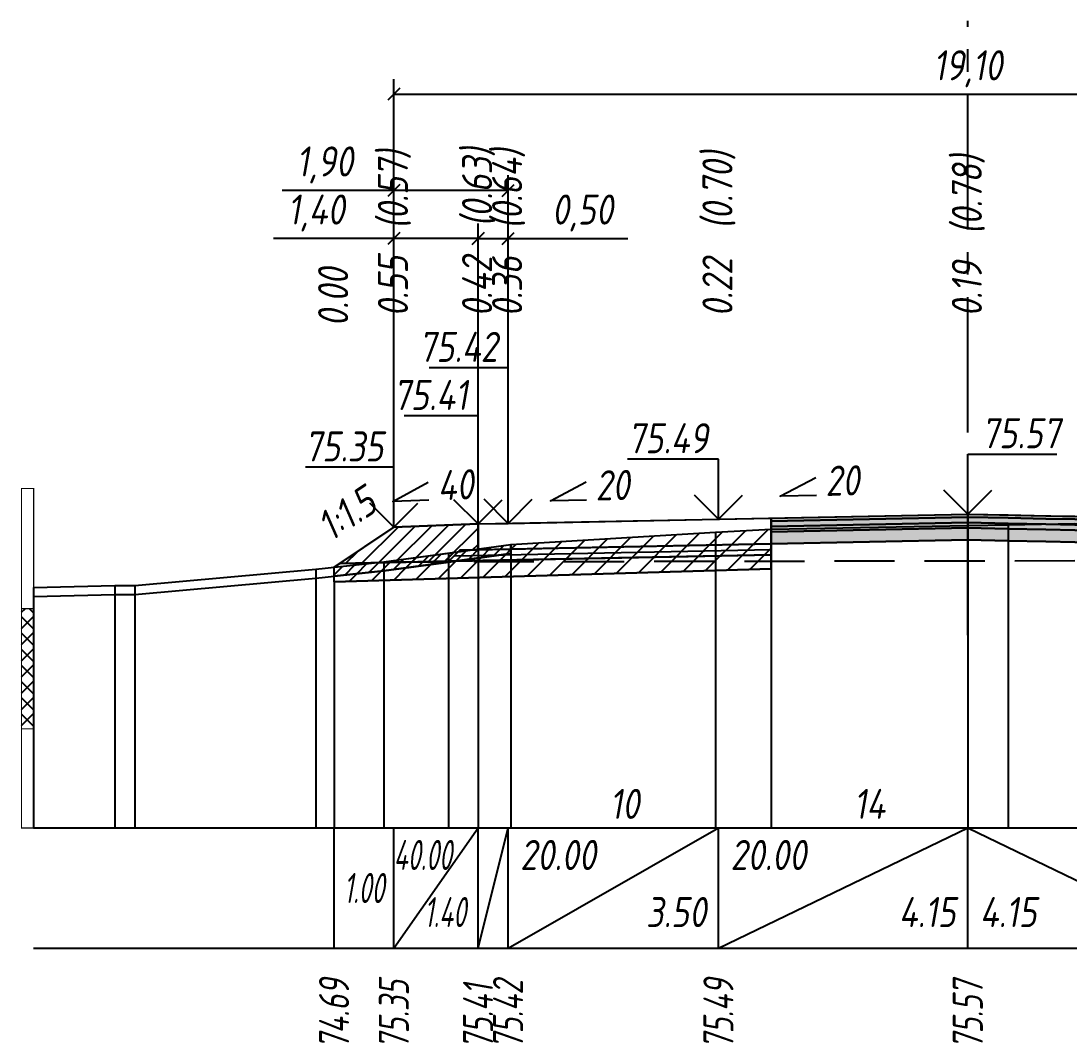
# Model space of a CAD drawing. Extents: x -717 to 1451, y -133302 to 233.
# Drawn here: x 78.9 to 166.1, y -15327.9 to -15242.9 of the extents above; entities that cross this region are included whole.
import ezdxf
from ezdxf.enums import TextEntityAlignment as Align

# ---------------------------------------------------------------- set-up
doc = ezdxf.new("R2010")
doc.units = 0
doc.linetypes.add('осевая2', pattern=[1.125, 0.75, -0.125, 0.125, -0.125])
doc.linetypes.add('штриховая', pattern=[0.75, 0.5, -0.25])
for name, color, linetype in [('Интерполированный поперечник', 2, 'Continuous'), ('Код_514', 1, 'Continuous'), ('Контур_0', 7, 'Continuous'), ('Контур_2521', 7, 'Continuous'), ('Контур_2564', 7, 'Continuous'), ('Контур_2660', 7, 'Continuous'), ('Контур_2665', 7, 'Continuous'), ('Контур_400', 7, 'Continuous'), ('Контур_508', 7, 'Continuous'), ('Контур_512', 7, 'Continuous'), ('Контур_513', 7, 'Continuous'), ('Контур_818', 7, 'Continuous'), ('Красный поперечник', 1, 'Continuous'), ('Линейка абсолютных высот', 7, 'Continuous'), ('Объём_2501', 7, 'Continuous'), ('Объём_2564', 7, 'Continuous'), ('Объём_2650', 7, 'Continuous'), ('Объём_2660', 7, 'Continuous'), ('Объём_2661', 7, 'Continuous'), ('Объём_2665', 7, 'Continuous'), ('Объём_2666', 7, 'Continuous'), ('Объём_2667', 7, 'Continuous'), ('Объём_2668', 7, 'Continuous'), ('Объём_2669', 7, 'Continuous'), ('Объём_2675', 7, 'Continuous'), ('Объём_2753', 7, 'Continuous'), ('Ось', 1, 'осевая2'), ('Откосы', 7, 'Continuous'), ('Отметки покрытия', 7, 'Continuous'), ('Рабочие отметки', 7, 'Continuous'), ('Рабочие отметки доп.', 7, 'Continuous'), ('Слои выравнивания', 7, 'Continuous'), ('Таблица', 7, 'Continuous'), ('Уклоны проезжей части', 7, 'Continuous'), ('Черный поперечник', 3, 'Continuous')]:
    doc.layers.add(name, color=color, linetype=linetype)
for name, color, linetype, true_color in [('Контур_2540', 2, 'Continuous', 0xffff00), ('Контур_2560', 2, 'Continuous', 0xffff00), ('Контур_2561', 7, 'Continuous', 0xff8040), ('Контур_2562', 3, 'Continuous', 0x00ff00), ('Контур_2563', 7, 'Continuous', 0xff8000), ('Контур_2570', 7, 'Continuous', 0x80ff00), ('Контур_2725', 7, 'Continuous', 0x323232), ('Контур_2736', 4, 'Continuous', 0x00ffff), ('Контур_2737', 4, 'Continuous', 0x00ffff), ('Контур_2738', 4, 'Continuous', 0x00ffff), ('Контур_2739', 4, 'Continuous', 0x00ffff), ('Контур_2741', 4, 'Continuous', 0x00ffff), ('Контур_2742', 4, 'Continuous', 0x00ffff), ('Контур_2743', 4, 'Continuous', 0x00ffff), ('Контур_2744', 7, 'Continuous', 0xa4ffff), ('Контур_2745', 7, 'Continuous', 0xa4ffff), ('Контур_2747', 4, 'Continuous', 0x00ffff), ('Контур_2748', 4, 'Continuous', 0x00ffff), ('Контур_2749', 4, 'Continuous', 0x00ffff), ('Контур_2750', 4, 'Continuous', 0x00ffff), ('Контур_2751', 4, 'Continuous', 0x00ffff), ('Контур_2752', 4, 'Continuous', 0x00ffff), ('Контур_2760', 7, 'Continuous', 0x323232), ('Контур_2761', 7, 'Continuous', 0x323232), ('Контур_2762', 7, 'Continuous', 0x323232), ('Контур_2763', 7, 'Continuous', 0x323232), ('Контур_402', 7, 'Continuous', 0xff6464), ('Контур_703', 4, 'Continuous', 0x00ffff), ('Контур_705', 4, 'Continuous', 0x00ffff), ('Контур_707', 4, 'Continuous', 0x00ffff), ('Контур_720', 131, 'Continuous', 0xaaffff), ('Объём_2500', 7, 'Continuous', 0xc0c0c0), ('Объём_2520', 7, 'Continuous', 0x80ffff), ('Объём_2540', 2, 'Continuous', 0xffff00), ('Объём_2560', 2, 'Continuous', 0xffff00), ('Объём_2561', 7, 'Continuous', 0xff8040), ('Объём_2562', 3, 'Continuous', 0x00ff00), ('Объём_2563', 7, 'Continuous', 0xff8000), ('Объём_2570', 7, 'Continuous', 0x80ff00), ('Объём_2600', 7, 'Continuous', 0x808000), ('Объём_2746', 2, 'Continuous', 0xffff00)]:
    doc.layers.add(name, color=color, linetype=linetype, true_color=true_color)
doc.styles.get("Standard").update_dxf_attribs({"font": 'txt', "height": 2.5})
doc.styles.add('М', font='romand.shx', dxfattribs={"width": 0.8, "oblique": 10, "height": 2.5})
doc.dimstyles.new('ISO-25', dxfattribs={"dimtxt": 2.5, "dimasz": 2.5, "dimexe": 1.25, "dimexo": 0.625, "dimtad": 1, "dimtxsty": 'Standard', "dimcen": 2.5, "dimadec": 0, "dimazin": 0, "dimtfac": 1, "dimtmove": 0, "dimatfit": 3, "dimfxl": 1, "dimarcsym": 0})

# ---------------------------------------------------------------- blocks, each defined once
blk = doc.blocks.new('_Oblique')
at = {"color": 0, "linetype": 'ByBlock', "lineweight": -2}
blk.add_line((-0.5, -0.5), (0.5, 0.5), dxfattribs=at)
blk = doc.blocks.new('*D354')
at = {"color": 0, "lineweight": -2, "transparency": 16777216}
for p, q in [((109.975, -15284.431), (109.975, -15259.711)), ((116.975, -15284.151), (116.975, -15259.711)), ((109.975, -15260.961), (99.971, -15260.961)), ((116.975, -15260.961), (109.975, -15260.961))]:
    blk.add_line(p, q, dxfattribs=at)
at = {"layer": 'Defpoints', "color": 0, "transparency": 16777216}
for p in [(116.975, -15260.961), (109.975, -15285.056), (116.975, -15284.776)]:
    blk.add_point(p, dxfattribs=at)
at = {"color": 0, "lineweight": -2, "transparency": 16777216, "rotation": 180}
blk.add_blockref('_Oblique', (109.975, -15260.961), dxfattribs=at)
at = {"color": 0, "lineweight": -2, "transparency": 16777216}
blk.add_blockref('_Oblique', (116.975, -15260.961), dxfattribs=at)
at = {"color": 0, "transparency": 16777216, "insert": (103.511, -15258.848), "char_height": 2.5, "width": 8.75, "attachment_point": 5, "style": 'М'}
blk.add_mtext('1,40', dxfattribs=at)
blk = doc.blocks.new('*D356')
at = {"color": 0, "lineweight": -2, "transparency": 16777216}
for p, q in [((116.975, -15284.151), (116.975, -15259.711)), ((119.475, -15284.101), (119.475, -15259.711)), ((116.975, -15260.961), (119.475, -15260.961)), ((119.475, -15260.961), (129.434, -15260.961))]:
    blk.add_line(p, q, dxfattribs=at)
at = {"layer": 'Defpoints', "color": 0, "transparency": 16777216}
for p in [(119.475, -15260.961), (116.975, -15284.776), (119.475, -15284.726)]:
    blk.add_point(p, dxfattribs=at)
at = {"color": 0, "lineweight": -2, "transparency": 16777216, "rotation": 180}
blk.add_blockref('_Oblique', (116.975, -15260.961), dxfattribs=at)
at = {"color": 0, "lineweight": -2, "transparency": 16777216}
blk.add_blockref('_Oblique', (119.475, -15260.961), dxfattribs=at)
at = {"color": 0, "transparency": 16777216, "insert": (125.672, -15258.848), "char_height": 2.5, "width": 9.16667, "attachment_point": 5, "style": 'М'}
blk.add_mtext('0,50', dxfattribs=at)
blk = doc.blocks.new('*D359')
at = {"color": 0, "lineweight": -2, "transparency": 16777216}
for p, q in [((109.975, -15284.431), (109.975, -15255.711)), ((119.475, -15284.101), (119.475, -15255.711)), ((109.975, -15256.961), (100.688, -15256.961)), ((119.475, -15256.961), (109.975, -15256.961))]:
    blk.add_line(p, q, dxfattribs=at)
at = {"layer": 'Defpoints', "color": 0, "transparency": 16777216}
for p in [(119.475, -15256.961), (109.975, -15285.056), (119.475, -15284.726)]:
    blk.add_point(p, dxfattribs=at)
at = {"color": 0, "lineweight": -2, "transparency": 16777216, "rotation": 180}
blk.add_blockref('_Oblique', (109.975, -15256.961), dxfattribs=at)
at = {"color": 0, "lineweight": -2, "transparency": 16777216}
blk.add_blockref('_Oblique', (119.475, -15256.961), dxfattribs=at)
at = {"color": 0, "transparency": 16777216, "insert": (104.228, -15254.848), "char_height": 2.5, "width": 8.75, "attachment_point": 5, "style": 'М'}
blk.add_mtext('1,90', dxfattribs=at)
blk = doc.blocks.new('*D360')
at = {"color": 0, "lineweight": -2, "transparency": 16777216}
for p, q in [((109.975, -15284.431), (109.975, -15247.711)), ((205.475, -15284.431), (205.475, -15247.711)), ((109.975, -15248.961), (205.475, -15248.961))]:
    blk.add_line(p, q, dxfattribs=at)
at = {"layer": 'Defpoints', "color": 0, "transparency": 16777216}
for p in [(205.475, -15248.961), (109.975, -15285.056), (205.475, -15285.056)]:
    blk.add_point(p, dxfattribs=at)
at = {"color": 0, "lineweight": -2, "transparency": 16777216, "rotation": 180}
blk.add_blockref('_Oblique', (109.975, -15248.961), dxfattribs=at)
at = {"color": 0, "lineweight": -2, "transparency": 16777216}
blk.add_blockref('_Oblique', (205.475, -15248.961), dxfattribs=at)
at = {"color": 0, "transparency": 16777216, "insert": (157.725, -15246.848), "char_height": 2.5, "width": 10.41667, "attachment_point": 5, "style": 'М'}
blk.add_mtext('19,10', dxfattribs=at)

msp = doc.modelspace()

# ---------------------------------------------------------------- hatches: boundary and pattern name
at = {"layer": 'Линейка абсолютных высот'}
h = msp.add_hatch(dxfattribs=at)
h.set_pattern_fill('ANSI37', scale=0.3, style=0)
h.paths.add_polyline_path([(80, -15301.762), (80, -15291.762), (79, -15291.762), (79, -15301.762)])
at = {"layer": 'Объём_2563'}
h = msp.add_hatch(dxfattribs=at)
h.set_pattern_fill('ANSI31', color=256, scale=0.3)
h.paths.add_polyline_path([(109.975, -15284.993), (116.975, -15284.713), (116.975, -15286.863), (115.475, -15286.893), (114.557, -15287.812), (105.475, -15287.993)])
at = {"layer": 'Объём_2570'}
h = msp.add_hatch(dxfattribs=at)
h.set_pattern_fill('ANSI31', color=256, scale=0.2)
h.paths.add_polyline_path([(119.716, -15287.185), (109.133, -15288.612), (105, -15289.06), (105, -15288.31), (109.133, -15287.862), (119.716, -15286.435)])
at = {"layer": 'Объём_2600'}
h = msp.add_hatch(dxfattribs=at)
h.set_pattern_fill('ANSI31', color=6, scale=0.4)
h.paths.add_polyline_path([(136.731, -15285.409), (141.364, -15285.154), (141.364, -15288.439), (105, -15289.53), (105, -15289.06), (109.133, -15288.612), (119.716, -15287.185), (119.716, -15286.435)])
at = {"layer": 'Слои выравнивания'}
for color, points in [(2, [(141.364, -15284.225), (157.725, -15283.898), (157.725, -15284.148), (141.364, -15284.475)]), (3, [(141.364, -15284.475), (157.725, -15284.148), (157.725, -15284.598), (141.364, -15284.925)]), (4, [(141.364, -15284.925), (157.725, -15284.598), (157.725, -15285.048), (141.364, -15285.375)]), (2, [(157.725, -15283.898), (161.089, -15283.965), (164.228, -15284.028), (166.615, -15284.076), (171.737, -15284.178), (178.475, -15284.313), (190.855, -15284.561), (190.855, -15284.811), (178.475, -15284.563), (171.737, -15284.428), (166.615, -15284.326), (164.228, -15284.278), (161.089, -15284.215), (157.725, -15284.148)]), (3, [(157.725, -15284.148), (161.089, -15284.215), (164.228, -15284.278), (166.615, -15284.326), (171.737, -15284.428), (178.475, -15284.563), (190.855, -15284.811), (190.855, -15285.261), (178.475, -15285.013), (171.737, -15284.878), (166.615, -15284.776), (164.228, -15284.728), (161.089, -15284.665), (157.725, -15284.598)]), (4, [(157.725, -15284.598), (161.089, -15284.665), (164.228, -15284.728), (166.615, -15284.776), (171.737, -15284.878), (178.475, -15285.013), (190.855, -15285.261), (190.855, -15285.711), (178.475, -15285.463), (171.737, -15285.328), (166.615, -15285.226), (164.228, -15285.178), (161.089, -15285.115), (157.725, -15285.048)]), (5, [(141.364, -15285.375), (157.725, -15285.048), (157.725, -15286.048), (141.364, -15286.375)]), (5, [(157.725, -15285.048), (161.089, -15285.115), (164.228, -15285.178), (166.615, -15285.226), (171.737, -15285.328), (178.475, -15285.463), (190.855, -15285.711), (190.855, -15286.711), (178.475, -15286.463), (171.737, -15286.328), (166.615, -15286.226), (164.228, -15286.178), (161.089, -15286.115), (157.725, -15286.048)])]:
    msp.add_hatch(color=color, dxfattribs=at).paths.add_polyline_path(points)

# ---------------------------------------------------------------- linework, layer by layer
at = {"layer": 'Интерполированный поперечник', "linetype": 'штриховая', "ltscale": 10, "flags": 128}
msp.add_lwpolyline([(109.133, -15287.862), (220.946, -15287.661)], dxfattribs=at)
at = {"layer": 'Код_514'}
for p, q in [((105, -15320), (105, -15310)), ((109.975, -15320), (109.975, -15310)), ((109.975, -15320), (116.975, -15310)), ((116.975, -15320), (116.975, -15310)), ((116.975, -15320), (119.475, -15310)), ((119.475, -15320), (119.475, -15310)), ((119.475, -15320), (136.975, -15310)), ((136.975, -15320), (136.975, -15310)), ((136.975, -15320), (157.725, -15310)), ((157.725, -15320), (157.725, -15310)), ((157.725, -15310), (178.475, -15320))]:
    msp.add_line(p, q, dxfattribs=at)
at = {"layer": 'Контур_0', "flags": 128}
for points in [[(116.975, -15284.713), (141.364, -15284.225), (141.364, -15286.375), (116.975, -15286.863), (116.975, -15284.713), (116.975, -15284.713)], [(109.975, -15284.993), (105, -15288.31), (105, -15288.31), (105, -15288.31), (105, -15288.31), (105, -15288.31), (105, -15288.31), (105, -15288.31), (105, -15288.31), (105, -15288.31), (105, -15288.31), (105, -15288.31), (105, -15288.31), (105, -15288.31), (105, -15288.31), (105, -15288.31)], [(109.975, -15284.993), (105, -15288.31), (105, -15288.31), (105, -15288.31), (105, -15288.31), (105, -15288.31), (105, -15288.31), (105, -15288.31), (105, -15288.31), (105, -15288.31), (105, -15288.31), (105, -15288.31), (105, -15288.31), (105, -15288.31), (105, -15288.31), (105, -15288.31), (105, -15288.31), (105, -15288.31), (105, -15288.31), (105, -15288.31), (105, -15288.31), (105, -15288.31), (105, -15288.31), (105, -15288.31), (105, -15288.31), (105, -15288.31), (105, -15288.31), (105, -15288.31), (105, -15288.31), (105, -15288.31)], [(115.475, -15286.893), (141.364, -15286.375), (141.364, -15287.275), (114.557, -15287.812), (115.475, -15286.893), (115.475, -15286.893)], [(105.475, -15287.993), (114.557, -15287.812), (115.475, -15286.893), (116.975, -15286.863)]]:
    msp.add_lwpolyline(points, dxfattribs=at)
at = {"layer": 'Контур_2521', "color": 250, "flags": 128}
msp.add_lwpolyline([(115.016, -15287.352), (141.364, -15286.825)], dxfattribs=at)
at = {"layer": 'Контур_2540', "flags": 128}
msp.add_lwpolyline([(105.475, -15287.993), (141.364, -15287.275), (141.364, -15288.439), (105, -15289.53), (105, -15288.31), (105.475, -15287.993), (105.475, -15287.993)], dxfattribs=at)
at = {"layer": 'Контур_2560', "flags": 128}
msp.add_lwpolyline([(109.975, -15284.993), (109.975, -15284.993), (109.975, -15284.993), (116.975, -15284.713)], dxfattribs=at)
at = {"layer": 'Контур_2561', "flags": 128}
msp.add_lwpolyline([(116.975, -15284.713), (116.975, -15284.713), (109.975, -15284.993), (109.975, -15284.993), (116.975, -15284.713)], dxfattribs=at)
at = {"layer": 'Контур_2562', "flags": 128}
msp.add_lwpolyline([(109.975, -15284.993), (109.975, -15284.993), (109.975, -15284.993), (109.975, -15284.993), (109.975, -15284.993)], dxfattribs=at)
at = {"layer": 'Контур_2563', "flags": 128}
msp.add_lwpolyline([(109.975, -15284.993), (116.975, -15284.713), (116.975, -15286.863), (115.475, -15286.893), (114.557, -15287.812), (105.475, -15287.993), (109.975, -15284.993), (109.975, -15284.993)], dxfattribs=at)
at = {"layer": 'Контур_2564', "flags": 128}
msp.add_lwpolyline([(109.975, -15284.993), (116.975, -15284.713)], dxfattribs=at)
at = {"layer": 'Контур_2570', "flags": 128}
msp.add_lwpolyline([(80, -15290.75), (86.766, -15290.572), (88.435, -15290.57), (103.475, -15289.225), (109.133, -15288.612), (109.133, -15288.612), (114.519, -15287.887), (119.716, -15287.185), (119.716, -15286.435), (136.731, -15285.409), (141.364, -15285.154), (157.725, -15284.847), (161.089, -15284.784), (166.615, -15284.686)], dxfattribs=at)
at = {"layer": 'Контур_2660', "flags": 128}
msp.add_lwpolyline([(105, -15289.53), (141.364, -15288.439)], dxfattribs=at)
at = {"layer": 'Контур_2665', "flags": 128}
msp.add_lwpolyline([(109.975, -15284.993), (109.975, -15284.993)], dxfattribs=at)
at = {"layer": 'Контур_2725', "flags": 128}
msp.add_lwpolyline([(141.364, -15286.375), (157.725, -15286.048), (161.089, -15286.115), (164.228, -15286.178), (166.615, -15286.226), (171.737, -15286.328), (178.475, -15286.463), (190.855, -15286.711)], dxfattribs=at)
at = {"layer": 'Контур_2736', "flags": 128}
msp.add_lwpolyline([(109.975, -15284.993), (105, -15288.31)], dxfattribs=at)
at = {"layer": 'Контур_2737', "flags": 128}
msp.add_lwpolyline([(105, -15288.31), (105, -15288.31)], dxfattribs=at)
at = {"layer": 'Контур_2738', "flags": 128}
msp.add_lwpolyline([(105, -15288.31), (105, -15288.31)], dxfattribs=at)
at = {"layer": 'Контур_2739', "flags": 128}
msp.add_lwpolyline([(105, -15288.31), (105, -15288.31)], dxfattribs=at)
at = {"layer": 'Контур_2741', "flags": 128}
msp.add_lwpolyline([(105, -15288.31), (105, -15288.31)], dxfattribs=at)
at = {"layer": 'Контур_2742', "flags": 128}
msp.add_lwpolyline([(105, -15288.31), (105, -15288.31)], dxfattribs=at)
at = {"layer": 'Контур_2743', "flags": 128}
msp.add_lwpolyline([(105, -15288.31), (105, -15288.31)], dxfattribs=at)
at = {"layer": 'Контур_2744', "flags": 128}
msp.add_lwpolyline([(105, -15288.31), (105, -15288.31)], dxfattribs=at)
msp.add_lwpolyline([(105, -15288.31), (105, -15288.31)], dxfattribs=at)
msp.add_lwpolyline([(105, -15288.31), (105, -15288.31)], dxfattribs=at)
msp.add_lwpolyline([(105, -15288.31), (105, -15288.31)], dxfattribs=at)
msp.add_lwpolyline([(105, -15288.31), (105, -15288.31)], dxfattribs=at)
msp.add_lwpolyline([(105, -15288.31), (105, -15288.31)], dxfattribs=at)
at = {"layer": 'Контур_2745', "flags": 128}
msp.add_lwpolyline([(105, -15288.31), (105, -15288.31)], dxfattribs=at)
msp.add_lwpolyline([(105, -15288.31), (105, -15288.31)], dxfattribs=at)
msp.add_lwpolyline([(105, -15288.31), (105, -15288.31)], dxfattribs=at)
msp.add_lwpolyline([(105, -15288.31), (105, -15288.31)], dxfattribs=at)
msp.add_lwpolyline([(105, -15288.31), (105, -15288.31)], dxfattribs=at)
msp.add_lwpolyline([(105, -15288.31), (105, -15288.31)], dxfattribs=at)
at = {"layer": 'Контур_2747', "flags": 128}
msp.add_lwpolyline([(105, -15288.31), (105, -15288.31)], dxfattribs=at)
at = {"layer": 'Контур_2748', "flags": 128}
msp.add_lwpolyline([(105, -15288.31), (105, -15288.31)], dxfattribs=at)
at = {"layer": 'Контур_2749', "flags": 128}
msp.add_lwpolyline([(105, -15288.31), (105, -15288.31)], dxfattribs=at)
at = {"layer": 'Контур_2750', "flags": 128}
msp.add_lwpolyline([(105, -15288.31), (105, -15288.31)], dxfattribs=at)
at = {"layer": 'Контур_2751', "flags": 128}
msp.add_lwpolyline([(105, -15288.31), (105, -15288.31)], dxfattribs=at)
at = {"layer": 'Контур_2752', "flags": 128}
msp.add_lwpolyline([(105, -15288.31), (105, -15288.31)], dxfattribs=at)
at = {"layer": 'Контур_2760', "flags": 128}
msp.add_lwpolyline([(141.364, -15284.225), (157.725, -15283.898), (161.089, -15283.965), (164.228, -15284.028), (166.615, -15284.076), (171.737, -15284.178), (178.475, -15284.313), (190.855, -15284.561)], dxfattribs=at)
at = {"layer": 'Контур_2761', "flags": 128}
msp.add_lwpolyline([(141.364, -15284.475), (157.725, -15284.148), (161.089, -15284.215), (164.228, -15284.278), (166.615, -15284.326), (171.737, -15284.428), (178.475, -15284.563), (190.855, -15284.811)], dxfattribs=at)
at = {"layer": 'Контур_2762', "flags": 128}
msp.add_lwpolyline([(141.364, -15284.925), (157.725, -15284.598), (161.089, -15284.665), (164.228, -15284.728), (166.615, -15284.776), (171.737, -15284.878), (178.475, -15285.013), (190.855, -15285.261)], dxfattribs=at)
at = {"layer": 'Контур_2763', "flags": 128}
msp.add_lwpolyline([(141.364, -15285.375), (157.725, -15285.048), (161.089, -15285.115), (164.228, -15285.178), (166.615, -15285.226), (171.737, -15285.328), (178.475, -15285.463), (190.855, -15285.711)], dxfattribs=at)
at = {"layer": 'Контур_400', "flags": 128}
for points in [[(116.975, -15284.713), (119.475, -15284.663), (119.475, -15284.663), (119.475, -15284.663), (119.475, -15284.663), (119.475, -15284.663), (119.475, -15284.663), (136.975, -15284.313), (157.725, -15283.898)], [(157.725, -15283.898), (178.475, -15284.313), (195.975, -15284.663), (195.975, -15284.663), (195.975, -15284.663), (195.975, -15284.663), (195.975, -15284.663), (195.975, -15284.663), (198.475, -15284.713)]]:
    msp.add_lwpolyline(points, dxfattribs=at)
at = {"layer": 'Контур_402', "flags": 128}
msp.add_lwpolyline([(105, -15289.53), (141.364, -15288.439), (141.364, -15286.375), (157.725, -15286.048), (190.855, -15286.711), (190.855, -15288.942), (212.366, -15289.587)], dxfattribs=at)
at = {"layer": 'Контур_508', "flags": 128}
msp.add_lwpolyline([(105, -15289.53), (141.364, -15288.439), (141.364, -15286.375), (157.725, -15286.048), (190.855, -15286.711), (190.855, -15288.942), (212.366, -15289.587), (212.366, -15289.434), (214.136, -15289.434), (216.784, -15287.669)], dxfattribs=at)
at = {"layer": 'Контур_512', "flags": 128}
msp.add_lwpolyline([(105, -15289.53), (141.364, -15288.439)], dxfattribs=at)
at = {"layer": 'Контур_513', "flags": 128}
msp.add_lwpolyline([(105, -15289.53), (141.364, -15288.439), (141.364, -15286.375), (157.725, -15286.048), (190.855, -15286.711), (190.855, -15288.942), (212.366, -15289.587), (212.366, -15289.434), (214.136, -15289.434), (216.784, -15287.669)], dxfattribs=at)
at = {"layer": 'Контур_703', "flags": 128}
for points in [[(109.975, -15284.993), (105, -15288.31)], [(105, -15288.31), (105, -15288.31)]]:
    msp.add_lwpolyline(points, dxfattribs=at)
at = {"layer": 'Контур_705', "flags": 128}
msp.add_lwpolyline([(105, -15288.31), (105, -15288.31)], dxfattribs=at)
at = {"layer": 'Контур_707', "flags": 128}
msp.add_lwpolyline([(105, -15288.31), (105, -15288.31)], dxfattribs=at)
at = {"layer": 'Контур_720', "flags": 128}
msp.add_lwpolyline([(105, -15288.31), (105, -15288.31)], dxfattribs=at)
at = {"layer": 'Контур_818', "flags": 128}
msp.add_lwpolyline([(105, -15289.06), (109.133, -15288.612), (109.133, -15288.612), (114.519, -15287.887), (119.716, -15287.185), (119.716, -15286.435), (136.731, -15285.409), (141.364, -15285.154), (157.725, -15284.847), (161.089, -15284.784), (166.615, -15284.686), (171.737, -15284.764), (190.855, -15285.021), (195.625, -15285.262), (212.472, -15286.346), (212.472, -15287.096), (215.613, -15287.726), (216.784, -15287.876)], dxfattribs=at)
at = {"layer": 'Красный поперечник'}
for p, q in [((116.975, -15284.713), (119.475, -15284.663)), ((119.475, -15284.663), (136.975, -15284.313)), ((136.975, -15284.313), (157.725, -15283.898)), ((157.725, -15283.898), (178.475, -15284.313)), ((105, -15288.31), (109.975, -15284.993)), ((109.975, -15284.993), (116.975, -15284.713)), ((141.364, -15288.439), (141.364, -15310)), ((105, -15289.53), (105, -15310))]:
    msp.add_line(p, q, dxfattribs=at)
at = {"layer": 'Линейка абсолютных высот', "color": 7, "const_width": 0.1, "flags": 128}
for points in [[(80, -15291.762), (80, -15281.762), (79, -15281.762), (79, -15291.762), (80, -15291.762)], [(80, -15301.762), (80, -15291.762), (79, -15291.762), (79, -15301.762), (80, -15301.762)], [(80, -15310), (80, -15301.762), (79, -15301.762), (79, -15310), (80, -15310)]]:
    msp.add_lwpolyline(points, dxfattribs=at)
at = {"layer": 'Объём_2500', "flags": 128}
msp.add_lwpolyline([(116.975, -15284.713), (141.364, -15284.225), (141.364, -15286.375), (116.975, -15286.863), (116.975, -15284.713), (116.975, -15284.713)], dxfattribs=at)
at = {"layer": 'Объём_2501', "flags": 128}
for points in [[(116.975, -15284.713), (119.475, -15284.663), (119.475, -15284.663), (119.475, -15284.663), (119.475, -15284.663), (119.475, -15284.663), (119.475, -15284.663), (136.975, -15284.313), (157.725, -15283.898)], [(157.725, -15283.898), (178.475, -15284.313), (195.975, -15284.663), (195.975, -15284.663), (195.975, -15284.663), (195.975, -15284.663), (195.975, -15284.663), (195.975, -15284.663), (198.475, -15284.713)]]:
    msp.add_lwpolyline(points, dxfattribs=at)
at = {"layer": 'Объём_2520', "color": 250, "flags": 128}
msp.add_lwpolyline([(115.475, -15286.893), (141.364, -15286.375), (141.364, -15287.275), (114.557, -15287.812), (115.475, -15286.893), (115.475, -15286.893)], dxfattribs=at)
at = {"layer": 'Объём_2540', "flags": 128}
msp.add_lwpolyline([(105.475, -15287.993), (141.364, -15287.275), (141.364, -15288.439), (105, -15289.53), (105, -15288.31), (105.475, -15287.993), (105.475, -15287.993)], dxfattribs=at)
at = {"layer": 'Объём_2560', "flags": 128}
msp.add_lwpolyline([(109.975, -15284.993), (109.975, -15284.993), (109.975, -15284.993), (116.975, -15284.713)], dxfattribs=at)
at = {"layer": 'Объём_2561', "flags": 128}
msp.add_lwpolyline([(116.975, -15284.713), (116.975, -15284.713), (109.975, -15284.993), (109.975, -15284.993), (116.975, -15284.713)], dxfattribs=at)
at = {"layer": 'Объём_2562', "flags": 128}
msp.add_lwpolyline([(109.975, -15284.993), (109.975, -15284.993), (109.975, -15284.993), (109.975, -15284.993), (109.975, -15284.993)], dxfattribs=at)
at = {"layer": 'Объём_2563', "color": 250, "flags": 128}
msp.add_lwpolyline([(109.975, -15284.993), (116.975, -15284.713), (116.975, -15286.863), (115.475, -15286.893), (114.557, -15287.812), (105.475, -15287.993), (109.975, -15284.993), (109.975, -15284.993)], dxfattribs=at)
at = {"layer": 'Объём_2564', "flags": 128}
msp.add_lwpolyline([(109.975, -15284.993), (116.975, -15284.713)], dxfattribs=at)
at = {"layer": 'Объём_2570', "flags": 128}
msp.add_lwpolyline([(119.716, -15287.185), (109.133, -15288.612), (105, -15289.06), (105, -15288.31), (109.133, -15287.862), (119.716, -15286.435), (119.716, -15287.185), (119.716, -15287.185)], dxfattribs=at)
at = {"layer": 'Объём_2650', "color": 6, "flags": 128}
msp.add_lwpolyline([(136.731, -15285.409), (141.364, -15285.154), (141.364, -15288.439), (105, -15289.53), (105, -15289.06), (109.133, -15288.612), (119.716, -15287.185), (119.716, -15286.435), (136.731, -15285.409), (136.731, -15285.409)], dxfattribs=at)
at = {"layer": 'Объём_2660', "flags": 128}
msp.add_lwpolyline([(105, -15289.53), (141.364, -15288.439)], dxfattribs=at)
at = {"layer": 'Объём_2661', "flags": 128}
msp.add_lwpolyline([(109.975, -15284.993), (105, -15288.31)], dxfattribs=at)
at = {"layer": 'Объём_2665', "flags": 128}
msp.add_lwpolyline([(109.975, -15284.993), (109.975, -15284.993)], dxfattribs=at)
at = {"layer": 'Объём_2666', "flags": 128}
msp.add_lwpolyline([(109.975, -15284.993), (105, -15288.31)], dxfattribs=at)
at = {"layer": 'Объём_2667', "flags": 128}
msp.add_lwpolyline([(105, -15288.31), (105, -15288.31)], dxfattribs=at)
msp.add_lwpolyline([(105, -15288.31), (105, -15288.31)], dxfattribs=at)
at = {"layer": 'Объём_2668', "flags": 128}
msp.add_lwpolyline([(105, -15288.31), (105, -15288.31)], dxfattribs=at)
msp.add_lwpolyline([(105, -15288.31), (105, -15288.31)], dxfattribs=at)
at = {"layer": 'Объём_2669', "flags": 128}
msp.add_lwpolyline([(105, -15288.31), (105, -15288.31)], dxfattribs=at)
msp.add_lwpolyline([(105, -15288.31), (105, -15288.31)], dxfattribs=at)
at = {"layer": 'Объём_2675', "flags": 128}
msp.add_lwpolyline([(105, -15288.31), (105, -15288.31)], dxfattribs=at)
msp.add_lwpolyline([(105, -15288.31), (105, -15288.31)], dxfattribs=at)
msp.add_lwpolyline([(105, -15288.31), (105, -15288.31)], dxfattribs=at)
msp.add_lwpolyline([(105, -15288.31), (105, -15288.31)], dxfattribs=at)
msp.add_lwpolyline([(105, -15288.31), (105, -15288.31)], dxfattribs=at)
msp.add_lwpolyline([(105, -15288.31), (105, -15288.31)], dxfattribs=at)
msp.add_lwpolyline([(105, -15288.31), (105, -15288.31)], dxfattribs=at)
msp.add_lwpolyline([(105, -15288.31), (105, -15288.31)], dxfattribs=at)
msp.add_lwpolyline([(105, -15288.31), (105, -15288.31)], dxfattribs=at)
msp.add_lwpolyline([(105, -15288.31), (105, -15288.31)], dxfattribs=at)
msp.add_lwpolyline([(105, -15288.31), (105, -15288.31)], dxfattribs=at)
msp.add_lwpolyline([(105, -15288.31), (105, -15288.31)], dxfattribs=at)
at = {"layer": 'Объём_2746', "flags": 128}
msp.add_lwpolyline([(109.133, -15288.612), (119.716, -15287.185), (119.716, -15286.435), (136.731, -15285.409), (141.364, -15285.154), (141.364, -15288.439), (105, -15289.53), (105, -15289.06), (109.133, -15288.612), (109.133, -15288.612)], dxfattribs=at)
at = {"layer": 'Объём_2753', "flags": 128}
msp.add_lwpolyline([(141.364, -15284.225), (141.364, -15284.225)], dxfattribs=at)
at = {"layer": 'Ось', "ltscale": 15}
msp.add_line((157.725, -15293.971), (157.725, -15242.869), dxfattribs=at)
at = {"layer": 'Откосы', "color": 1, "flags": 128}
for points in [[(125.999, -15282.721), (123, -15282.781), (125.969, -15281.222)], [(145.124, -15282.339), (142.125, -15282.399), (145.094, -15280.839)], [(112.885, -15282.739), (109.888, -15282.859), (112.825, -15281.241)]]:
    msp.add_lwpolyline(points, dxfattribs=at)
at = {"layer": 'Отметки покрытия', "color": 1}
for p, q in [((119.475, -15271.713), (112.925, -15271.713)), ((119.475, -15284.663), (119.475, -15271.713)), ((116.975, -15275.713), (110.825, -15275.713)), ((116.975, -15284.713), (116.975, -15275.713)), ((136.975, -15279.313), (129.425, -15279.313)), ((136.975, -15284.313), (136.975, -15279.313)), ((157.725, -15283.898), (157.725, -15278.898)), ((157.725, -15278.898), (165.125, -15278.898)), ((109.975, -15279.993), (102.625, -15279.993)), ((109.975, -15284.993), (109.975, -15279.993)), ((157.725, -15283.898), (155.725, -15281.898)), ((157.725, -15283.898), (159.725, -15281.898)), ((116.975, -15284.713), (114.975, -15282.713)), ((116.975, -15284.713), (118.975, -15282.713)), ((119.475, -15284.663), (117.475, -15282.663)), ((119.475, -15284.663), (121.475, -15282.663)), ((136.975, -15284.313), (134.975, -15282.313)), ((136.975, -15284.313), (138.975, -15282.313)), ((109.975, -15284.993), (107.975, -15282.993)), ((109.975, -15284.993), (111.975, -15282.993))]:
    msp.add_line(p, q, dxfattribs=at)
at = {"layer": 'Слои выравнивания'}
for p, q in [((141.364, -15284.225), (141.364, -15310)), ((157.725, -15283.898), (157.725, -15310)), ((116.975, -15284.713), (116.975, -15310))]:
    msp.add_line(p, q, dxfattribs=at)
at = {"layer": 'Слои выравнивания', "color": 2, "flags": 128}
for points in [[(141.364, -15284.225), (157.725, -15283.898), (157.725, -15284.148), (141.364, -15284.475)], [(157.725, -15283.898), (161.089, -15283.965), (164.228, -15284.028), (166.615, -15284.076), (171.737, -15284.178), (178.475, -15284.313), (190.855, -15284.561), (190.855, -15284.811), (178.475, -15284.563), (171.737, -15284.428), (166.615, -15284.326), (164.228, -15284.278), (161.089, -15284.215), (157.725, -15284.148)]]:
    msp.add_lwpolyline(points, close=True, dxfattribs=at)
at = {"layer": 'Слои выравнивания', "color": 3, "flags": 128}
for points in [[(141.364, -15284.475), (157.725, -15284.148), (157.725, -15284.598), (141.364, -15284.925)], [(157.725, -15284.148), (161.089, -15284.215), (164.228, -15284.278), (166.615, -15284.326), (171.737, -15284.428), (178.475, -15284.563), (190.855, -15284.811), (190.855, -15285.261), (178.475, -15285.013), (171.737, -15284.878), (166.615, -15284.776), (164.228, -15284.728), (161.089, -15284.665), (157.725, -15284.598)]]:
    msp.add_lwpolyline(points, close=True, dxfattribs=at)
at = {"layer": 'Слои выравнивания', "color": 4, "flags": 128}
for points in [[(141.364, -15284.925), (157.725, -15284.598), (157.725, -15285.048), (141.364, -15285.375)], [(157.725, -15284.598), (161.089, -15284.665), (164.228, -15284.728), (166.615, -15284.776), (171.737, -15284.878), (178.475, -15285.013), (190.855, -15285.261), (190.855, -15285.711), (178.475, -15285.463), (171.737, -15285.328), (166.615, -15285.226), (164.228, -15285.178), (161.089, -15285.115), (157.725, -15285.048)]]:
    msp.add_lwpolyline(points, close=True, dxfattribs=at)
at = {"layer": 'Слои выравнивания', "color": 5, "flags": 128}
for points in [[(141.364, -15285.375), (157.725, -15285.048), (157.725, -15286.048), (141.364, -15286.375)], [(157.725, -15285.048), (161.089, -15285.115), (164.228, -15285.178), (166.615, -15285.226), (171.737, -15285.328), (178.475, -15285.463), (190.855, -15285.711), (190.855, -15286.711), (178.475, -15286.463), (171.737, -15286.328), (166.615, -15286.226), (164.228, -15286.178), (161.089, -15286.115), (157.725, -15286.048)]]:
    msp.add_lwpolyline(points, close=True, dxfattribs=at)
at = {"layer": 'Таблица'}
for p, q in [((80, -15310), (241.784, -15310)), ((80, -15320), (241.784, -15320))]:
    msp.add_line(p, q, dxfattribs=at)
at = {"layer": 'Черный поперечник', "color": 7}
for p, q in [((136.731, -15285.409), (136.731, -15310)), ((141.364, -15285.154), (141.364, -15310)), ((157.725, -15284.847), (157.725, -15310)), ((161.089, -15284.784), (161.089, -15310)), ((119.716, -15286.435), (119.716, -15310)), ((114.519, -15287.137), (114.519, -15310)), ((109.133, -15287.862), (109.133, -15310)), ((103.475, -15288.475), (103.475, -15310)), ((86.766, -15289.822), (86.766, -15310)), ((88.435, -15289.82), (88.435, -15310)), ((80, -15290), (80, -15310))]:
    msp.add_line(p, q, dxfattribs=at)
at = {"layer": 'Черный поперечник', "flags": 128}
msp.add_lwpolyline([(80, -15290), (86.766, -15289.822), (88.435, -15289.82), (103.475, -15288.475), (109.133, -15287.862), (114.519, -15287.137), (119.716, -15286.435), (136.731, -15285.409), (141.364, -15285.154), (157.725, -15284.847), (161.089, -15284.784), (166.615, -15284.686), (171.737, -15284.764), (190.855, -15285.021), (195.625, -15285.262), (212.472, -15286.346), (215.613, -15286.976), (220.946, -15287.661), (224.099, -15287.219), (233.678, -15285.656), (239.278, -15285.446), (241.784, -15285.372)], dxfattribs=at)

# ---------------------------------------------------------------- texts
at = {"layer": 'Код_514', "style": 'М', "oblique": 10}
for s, width, p in [('40.00', 0.6, (109.949, -15311)), ('20.00', 0.8, (120.475, -15311)), ('20.00', 0.8, (137.975, -15311))]:
    msp.add_text(s, height=2.5, dxfattribs=dict(at, width=width)).set_placement(p, align=Align.TOP_LEFT)
at = {"layer": 'Код_514', "style": 'М', "oblique": 10, "width": 0.6}
msp.add_text('1.00', height=2.5, dxfattribs=at).set_placement((107.488, -15315), align=Align.MIDDLE_CENTER)
at = {"layer": 'Код_514', "style": 'М', "oblique": 10}
for s, width, p in [('1.40', 0.6, (115.975, -15319)), ('3.50', 0.8, (135.975, -15319)), ('4.15', 0.8, (156.725, -15319))]:
    msp.add_text(s, height=2.5, dxfattribs=dict(at, width=width)).set_placement(p, align=Align.BOTTOM_RIGHT)
at = {"layer": 'Код_514', "style": 'М', "oblique": 10, "width": 0.8}
msp.add_text('4.15', height=2.5, dxfattribs=at).set_placement((158.725, -15319), align=Align.BOTTOM_LEFT)
at = {"layer": 'Код_514', "style": 'М', "oblique": 10, "width": 0.7}
for s, p in [('74.69', (105, -15328.382)), ('75.35', (109.975, -15328.382)), ('75.41', (116.975, -15328.382)), ('75.42', (119.475, -15328.382)), ('75.49', (136.975, -15328.382)), ('75.57', (157.725, -15328.382))]:
    msp.add_text(s, height=2.5, rotation=90, dxfattribs=at).set_placement(p, align=Align.MIDDLE_LEFT)
at = {"layer": 'Отметки покрытия', "color": 1, "style": 'М', "oblique": 10, "width": 0.8}
for s, p in [('75.42', (118.616, -15271.982)), ('75.41', (116.116, -15275.982)), ('75.49', (136.116, -15279.582)), ('75.35', (109.116, -15280.262))]:
    msp.add_text(s, height=2.5, dxfattribs=at).set_placement(p, align=Align.BOTTOM_RIGHT)
msp.add_text('75.57', height=2.5, dxfattribs=at).set_placement((158.866, -15279.167), align=Align.BOTTOM_LEFT)
at = {"layer": 'Рабочие отметки', "color": 1, "style": 'М', "oblique": 10, "width": 0.8}
for s, p in [('0.55', (109.897, -15267.463)), ('0.42', (116.897, -15267.463)), ('0.36', (119.397, -15267.463)), ('0.22', (136.897, -15267.463)), ('0.19', (157.647, -15267.463)), ('0.00', (104.922, -15268.28))]:
    msp.add_text(s, height=2.5, rotation=90, dxfattribs=at).set_placement(p, align=Align.MIDDLE_LEFT)
at = {"layer": 'Рабочие отметки доп.', "color": 1, "style": 'М', "oblique": 10, "width": 0.8}
for s, p in [('(0.63)', (116.897, -15259.963)), ('(0.57)', (109.897, -15260.163)), ('(0.64)', (119.397, -15260.163)), ('(0.70)', (136.897, -15260.163)), ('(0.78)', (157.647, -15260.613))]:
    msp.add_text(s, height=2.5, rotation=90, dxfattribs=at).set_placement(p, align=Align.MIDDLE_LEFT)
at = {"layer": 'Слои выравнивания', "style": 'М', "oblique": 10, "width": 0.8}
for s, p in [('10', (129.17, -15310)), ('14', (149.545, -15310))]:
    msp.add_text(s, height=2.5, dxfattribs=at).set_placement(p, align=Align.BOTTOM_CENTER)
at = {"layer": 'Уклоны проезжей части', "color": 1, "style": 'М', "oblique": 10, "width": 0.8}
for s, rotation, p in [('40', 2.29061, (115.19, -15283.455)), ('20', 1.14576, (128.205, -15283.488)), ('20', 1.14576, (147.33, -15283.106)), ('1:1.5', 33.69007, (107.179, -15285.492))]:
    msp.add_text(s, height=2.5, rotation=rotation, dxfattribs=at).set_placement(p, align=Align.BOTTOM_CENTER)

# ---------------------------------------------------------------- dimensions: what is measured, and where the dimension line sits
at = {"color": 5}
dim = msp.add_linear_dim(base=(205.475, -15248.961), p1=(109.975, -15285.056), p2=(205.475, -15285.056), angle=180, dimstyle='ISO-25', override={"dimasz": 1, "dimlfac": 0.2, "dimzin": 0, "dimtxsty": 'М', "dimblk1": 'Oblique', "dimblk2": 'Oblique', "dimsah": 1}, dxfattribs=at)
dim.commit()
dim.dimension.update_dxf_attribs({"geometry": '*D360', "text_midpoint": (157.725, -15246.848)})
for base, p1, p2, picture, middle in [((119.475, -15256.961), (109.975, -15285.056), (119.475, -15284.726), '*D359', (104.228, -15256.961)), ((116.975, -15260.961), (109.975, -15285.056), (116.975, -15284.776), '*D354', (103.511, -15260.961)), ((119.475, -15260.961), (116.975, -15284.776), (119.475, -15284.726), '*D356', (125.672, -15260.961))]:
    dim = msp.add_linear_dim(base=base, p1=p1, p2=p2, angle=180, dimstyle='ISO-25', override={"dimasz": 1, "dimlfac": 0.2, "dimzin": 0, "dimtxsty": 'М', "dimblk1": 'Oblique', "dimblk2": 'Oblique', "dimsah": 1}, dxfattribs=at)
    dim.commit()
    dim.dimension.update_dxf_attribs({"geometry": picture, "text_midpoint": middle, "dimtype": 160})

doc.saveas('drawing.dxf')
